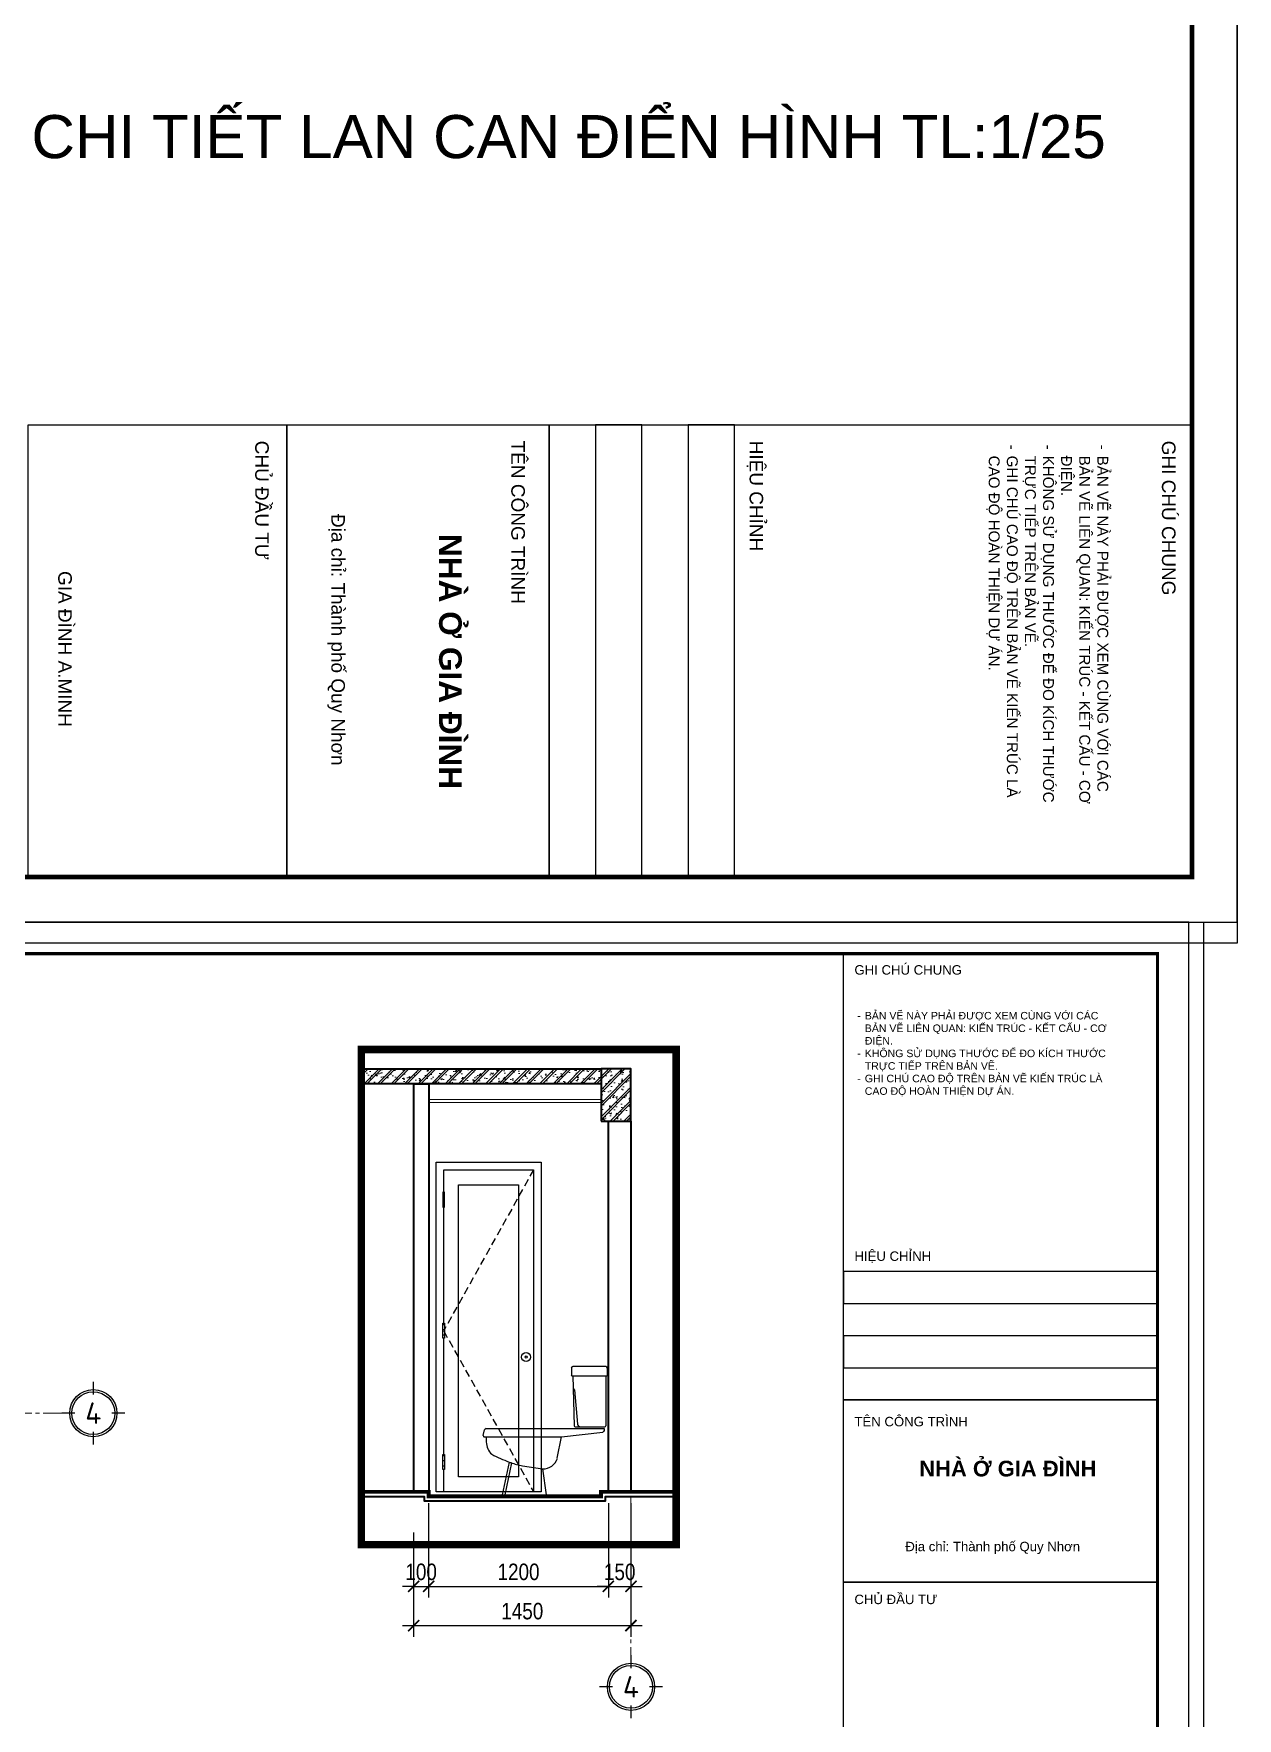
# Model space of a CAD drawing. Header units: inches. Extents: x 236662 to 497023, y -248575 to 81795.
# Drawn here: x 292343 to 300376, y -191630 to -180384 of the extents above; entities that cross this region are included whole.
import ezdxf
from ezdxf.enums import TextEntityAlignment as Align

# ---------------------------------------------------------------- set-up
doc = ezdxf.new("R2010")
doc.units = ezdxf.units.IN
doc.header["$LTSCALE"] = 10
doc.header["$MEASUREMENT"] = 0
for name, pattern in [('ACAD_ISO02W100', [15, 12, -3]), ('CENTER', [2, 1.25, -0.25, 0.25, -0.25]), ('HIDDEN', [0.375, 0.25, -0.125])]:
    doc.linetypes.add(name, pattern=pattern)
for name, color, linetype in [('01. HP_TEXT', 9, 'Continuous'), ('04. HP_CUA', 153, 'Continuous'), ('07. HP_KY HIEU', 43, 'Continuous'), ('08. HP_DIM', 118, 'Continuous'), ('10. HP_VAT DUNG 1', 144, 'Continuous'), ('TEXT', 2, 'Continuous')]:
    doc.layers.add(name, color=color, linetype=linetype)
for name, color, linetype, lineweight in [('02. HP_BE TONG', 1, 'Continuous', 35), ('03. HP_TUONG', 2, 'Continuous', 35), ('05. HP_TRUC', 251, 'CENTER', 5), ('06. HP_THAY 1', 134, 'Continuous', 15), ('06. HP_THAY 2', 147, 'Continuous', 13), ('09_HP_HATCH', 8, 'Continuous', 5)]:
    doc.layers.add(name, color=color, linetype=linetype, lineweight=lineweight)
doc.layers.add('Tpl_Bound', color=1, linetype='Continuous', plot=False)
doc.styles.add('ISOCP50', font='ISOCPEUR.TTF')
doc.styles.add('TA1', font='Arial.ttf')
doc.styles.add('TEXT (none)', font='Arial.ttf')
doc.styles.add('text2', font='VHELVCN.TTF')
doc.dimstyles.new('AL-100 (1-50)', dxfattribs={"dimscale": 0.5, "dimtxt": 220, "dimasz": 150, "dimexe": 150, "dimexo": 150, "dimgap": 80, "dimtad": 1, "dimdec": 0, "dimzin": 9, "dimtxsty": 'text2', "dimblk": 'ARCHTICK', "dimcen": 1, "dimdle": 150, "dimclrd": 256, "dimclre": 256, "dimclrt": 7, "dimadec": 0, "dimazin": 0, "dimtfac": 1, "dimtdec": 0, "dimtix": 1, "dimtmove": 2, "dimatfit": 3, "dimldrblk": 'ARCHTICK', "dimfxl": 1, "dimtolj": 1, "dimtzin": 0, "dimlwd": -1, "dimlwe": -1, "dimarcsym": 0})

# ---------------------------------------------------------------- blocks, each defined once
blk = doc.blocks.new('KHUNG TEN A-3')
at = {"layer": '01. HP_TEXT'}
for points in [[(365, 220.95), (365, 292), (415, 292), (415, 220.95)], [(365, 241.41), (365, 236.3), (415, 236.3), (415, 241.41)], [(365, 231.18), (365, 236.3), (415, 236.3), (415, 231.18)], [(365, 231.18), (365, 226.07), (415, 226.07), (415, 231.18)], [(365, 220.95), (365, 226.07), (415, 226.07), (415, 220.95)], [(365, 191.95), (365, 220.95), (415, 220.95), (415, 191.95)], [(365, 163.34), (365, 191.95), (415, 191.95), (415, 163.34)]]:
    blk.add_lwpolyline(points, close=True, dxfattribs=at)
at = {"layer": '02. HP_BE TONG', "color": 1, "const_width": 0.5}
blk.add_lwpolyline([(15, 5), (415, 5), (415, 292), (15, 292)], close=True, dxfattribs=at)
at = {"layer": '06. HP_THAY 1'}
blk.add_lwpolyline([(0, 297), (420, 297), (420, 0), (0, 0)], close=True, dxfattribs=at)
at = {"layer": 'Defpoints'}
blk.add_lwpolyline([(0, 0), (420, 0), (420, 297), (0, 297)], close=True, dxfattribs=at)
at = {"layer": '01. HP_TEXT', "color": 7, "style": 'TA1'}
for s, p in [('GHI CHÚ CHUNG', (366.75, 288.67)), ('HIỆU CHỈNH', (366.75, 243.09)), ('TÊN CÔNG TRÌNH', (366.75, 216.75)), ('CHỦ ĐẦU TƯ', (366.75, 188.44))]:
    blk.add_text(s, height=1.5, dxfattribs=at).set_placement(p)
at = {"layer": '01. HP_TEXT', "attachment_point": 1}
for s, width, gutter_width, heights, insert, char_height, style in [('\\pi-1.2,l2.4,t2.4,4.8;-^IBẢN VẼ NÀY PHẢI ĐƯỢC XEM CÙNG VỚI CÁC \\P\\pi0,t4.8;BẢN VẼ LIÊN QUAN: KIẾN TRÚC - KẾT CẤU - CƠ \\PĐIỆN.\\P\\pi-1.2,t2.4,4.8;-^IKHÔNG SỬ DỤNG THƯỚC ĐỂ ĐO KÍCH THƯỚC \\P\\pi0,t4.8;TRỰC TIẾP TRÊN BẢN VẼ.\\P\\pi-1.2,t2.4,4.8;-^IGHI CHÚ CAO ĐỘ TRÊN BẢN VẼ KIẾN TRÚC LÀ \\P\\pi0,t4.8;CAO ĐỘ HOÀN THIỆN DỰ ÁN.', 42.6333, 2.41, [32.36], (366, 282.73), 1.2, 'TEXT (none)'), ('\\pi10.25739;{\\fArial|b1|i0|c0|p34;NHÀ Ở GIA ĐÌNH}', 48.1904, 0.0339, [17.72], (366.81, 211.27), 2.5, 'TA1')]:
    blk.add_mtext_dynamic_manual_height_columns(s, width=width, gutter_width=gutter_width, heights=heights, dxfattribs=dict(at, insert=insert, char_height=char_height, style=style))
at = {"layer": '01. HP_TEXT', "color": 7, "char_height": 1.5, "attachment_point": 1, "style": 'TA1'}
for s, width, insert in [('\\A1;\\pxi-0.29899,l2,t4.70101,11.70101;Địa chỉ: Thành phố Quy Nhơn', 34.8513, (372.3, 198.36)), ('\\A1;\\pxi-1,l2,t4,11;GIA ĐÌNH A.MINH', 42.6333, (379.66, 168.17))]:
    blk.add_mtext_dynamic_manual_height_columns(s, width=width, gutter_width=2.41, heights=[62.37], dxfattribs=dict(at, insert=insert))
blk = doc.blocks.new('grid test1')
at = {"ltscale": 20}
for p, q in [((0, 440), (0, 260)), ((-260, 0), (-440, 0)), ((440, 0), (260, 0)), ((0, -260), (0, -440))]:
    blk.add_line(p, q, dxfattribs=at)
at = {"color": 251, "ltscale": 20, "true_color": 0x636466}
for radius in [330, 300]:
    blk.add_circle((0, 0), radius, dxfattribs=at)
at = {"layer": '01. HP_TEXT', "color": 2, "ltscale": 20, "true_color": 0xf1eb1f, "style": 'ISOCP50'}
blk.add_attdef('GRID', text='', height=300, dxfattribs=at).set_placement((-37, 0), align=Align.MIDDLE_CENTER)
blk = doc.blocks.new('_ArchTick')
at = {"color": 0, "linetype": 'ByBlock', "const_width": 0.15}
blk.add_lwpolyline([(-0.5, -0.5), (0.5, 0.5)], dxfattribs=at)
blk = doc.blocks.new('*D651')
at = {"layer": '08. HP_DIM', "transparency": 16777216}
for p, q in [((294879, -190389), (294879, -190824)), ((294979, -190389), (294979, -190824)), ((294879, -190749), (294804, -190749)), ((294879, -190749), (294979, -190749)), ((294979, -190749), (295054, -190749))]:
    blk.add_line(p, q, dxfattribs=at)
at = {"layer": 'Defpoints', "color": 0, "transparency": 16777216}
for p in [(294879, -190314), (294979, -190314), (294979, -190749)]:
    blk.add_point(p, dxfattribs=at)
at = {"layer": '08. HP_DIM', "transparency": 16777216, "xscale": 75, "yscale": 75, "zscale": 75}
blk.add_blockref('_ArchTick', (294879, -190749), dxfattribs=at)
at = {"layer": '08. HP_DIM', "transparency": 16777216, "xscale": 75, "yscale": 75, "zscale": 75, "rotation": 180}
blk.add_blockref('_ArchTick', (294979, -190749), dxfattribs=at)
at = {"layer": '08. HP_DIM', "color": 7, "transparency": 16777216, "insert": (294929, -190653), "char_height": 110, "attachment_point": 5, "style": 'text2'}
blk.add_mtext('\\A1;100', dxfattribs=at)
blk = doc.blocks.new('*D652')
at = {"layer": '08. HP_DIM', "transparency": 16777216}
for p, q in [((294979, -190193), (294979, -190824)), ((296179, -190193), (296179, -190824)), ((294904, -190749), (296254, -190749))]:
    blk.add_line(p, q, dxfattribs=at)
at = {"layer": 'Defpoints', "color": 0, "transparency": 16777216}
for p in [(294979, -190118), (296179, -190118), (296179, -190749)]:
    blk.add_point(p, dxfattribs=at)
at = {"layer": '08. HP_DIM', "transparency": 16777216, "xscale": 75, "yscale": 75, "zscale": 75, "rotation": 180}
blk.add_blockref('_ArchTick', (294979, -190749), dxfattribs=at)
at = {"layer": '08. HP_DIM', "transparency": 16777216, "xscale": 75, "yscale": 75, "zscale": 75}
blk.add_blockref('_ArchTick', (296179, -190749), dxfattribs=at)
at = {"layer": '08. HP_DIM', "color": 7, "transparency": 16777216, "insert": (295579, -190653), "char_height": 110, "attachment_point": 5, "style": 'text2'}
blk.add_mtext('\\A1;1200', dxfattribs=at)
blk = doc.blocks.new('*D653')
at = {"layer": '08. HP_DIM', "transparency": 16777216}
for p, q in [((296179, -190193), (296179, -190824)), ((296329, -190389), (296329, -190824)), ((296179, -190749), (296104, -190749)), ((296179, -190749), (296329, -190749)), ((296329, -190749), (296404, -190749))]:
    blk.add_line(p, q, dxfattribs=at)
at = {"layer": 'Defpoints', "color": 0, "transparency": 16777216}
for p in [(296179, -190118), (296329, -190314), (296329, -190749)]:
    blk.add_point(p, dxfattribs=at)
at = {"layer": '08. HP_DIM', "transparency": 16777216, "xscale": 75, "yscale": 75, "zscale": 75}
blk.add_blockref('_ArchTick', (296179, -190749), dxfattribs=at)
at = {"layer": '08. HP_DIM', "transparency": 16777216, "xscale": 75, "yscale": 75, "zscale": 75, "rotation": 180}
blk.add_blockref('_ArchTick', (296329, -190749), dxfattribs=at)
at = {"layer": '08. HP_DIM', "color": 7, "transparency": 16777216, "insert": (296254, -190653), "char_height": 110, "attachment_point": 5, "style": 'text2'}
blk.add_mtext('\\A1;150', dxfattribs=at)
blk = doc.blocks.new('*D654')
at = {"layer": '08. HP_DIM', "transparency": 16777216}
for p, q in [((296329, -190193), (296329, -191086)), ((294879, -190389), (294879, -191086)), ((294804, -191011), (296404, -191011))]:
    blk.add_line(p, q, dxfattribs=at)
at = {"layer": 'Defpoints', "color": 0, "transparency": 16777216}
for p in [(296329, -190118), (294879, -190314), (296329, -191011)]:
    blk.add_point(p, dxfattribs=at)
at = {"layer": '08. HP_DIM', "transparency": 16777216, "xscale": 75, "yscale": 75, "zscale": 75, "rotation": 180}
blk.add_blockref('_ArchTick', (294879, -191011), dxfattribs=at)
at = {"layer": '08. HP_DIM', "transparency": 16777216, "xscale": 75, "yscale": 75, "zscale": 75}
blk.add_blockref('_ArchTick', (296329, -191011), dxfattribs=at)
at = {"layer": '08. HP_DIM', "color": 7, "transparency": 16777216, "insert": (295604, -190915), "char_height": 110, "attachment_point": 5, "style": 'text2'}
blk.add_mtext('\\A1;1450', dxfattribs=at)
blk = doc.blocks.new('*U310')
at = {"ltscale": 20}
h = blk.add_hatch(dxfattribs=at)
h.set_pattern_fill('_USER', color=8, scale=34, angle=32.992, style=0, pattern_type=0)
h.set_pattern_definition([(180, (55, 2000), (2e-12, -34), [])])
h.paths.add_polyline_path([(55, 2000), (45, 2000), (45, 1900), (55, 1900)])
h = blk.add_hatch(dxfattribs=at)
h.set_pattern_fill('_USER', color=8, scale=34, angle=32.992, style=0, pattern_type=0)
h.set_pattern_definition([(180, (55, 1025), (4e-12, 34), [])])
h.paths.add_polyline_path([(55, 1025), (45, 1025), (45, 1125), (55, 1125)])
h = blk.add_hatch(dxfattribs=at)
h.set_pattern_fill('_USER', color=8, scale=34, angle=32.992, style=0, pattern_type=0)
h.set_pattern_definition([(180, (55, 150), (4e-12, 34), [])])
h.paths.add_polyline_path([(55, 150), (45, 150), (45, 250), (55, 250)])
for points in [[(50, 0), (0, 0), (0, 2200), (700, 2200), (700, 0), (650, 0)], [(50, 2000), (50, 2150), (650, 2150), (650, 0), (50, 0), (50, 150)], [(50, 1125), (50, 1900)], [(50, 250), (50, 1025)]]:
    blk.add_lwpolyline(points)
at = {"color": 8, "linetype": 'HIDDEN', "ltscale": 20}
blk.add_lwpolyline([(650, 2150), (50, 1075), (650, 0)], dxfattribs=at)
for points in [[(550, 100), (150, 100), (150, 2050), (550, 2050)], [(55, 2000), (45, 2000), (45, 1900), (55, 1900)], [(55, 1025), (45, 1025), (45, 1125), (55, 1125)], [(55, 150), (45, 150), (45, 250), (55, 250)]]:
    blk.add_lwpolyline(points, close=True)
for radius in [30, 7]:
    blk.add_circle((600, 900), radius)
blk = doc.blocks.new('ÂSDASD')
for p, q in [((-245, 774), (-13, 774)), ((-240, 774), (-230, 441)), ((-228, 681), (-209, 452)), ((-19, 774), (-19, 441)), ((-837, 376), (-828, 413)), ((-830, 368), (-314, 368)), ((-817, 368), (-817, 333)), ((-343, 224), (-314, 368)), ((-314, 367), (-39, 398)), ((-664, 199), (-712, -19)), ((-648, 193), (-694, -19)), ((-575, 173), (-441, 154)), ((-441, 154), (-418, -19)), ((-712, -19), (-418, -19))]:
    blk.add_line(p, q)
for points in [[(-249, 825), (-249, 779)], [(-20, 837), (-238, 837)], [(-8, 779), (-8, 825)], [(-224, 434), (-26, 434)]]:
    blk.add_lwpolyline(points)
blk.add_lwpolyline([(-819, 423), (-30, 423, -0.280981), (-39, 398)], format="xyb")
for centre, radius, start, end in [((-238, 825), 11.9, 91.1944, 180.6866), ((-20, 825), 11.9, 359.3135, 88.8057), ((-243, 781), 6.82, 200.5859, 254.291), ((-237, 677), 10.1, 20.5225, 94.3404), ((-14, 781), 6.82, 285.7091, 339.4142), ((-188, 456), 21.5, 190.9029, 272.8832), ((-830, 374), 6.84, 168.0893, 277.1766), ((-811, 407), 18.1, 114.2352, 159.3064), ((-223, 442), 7.35, 185.7296, 266.3454), ((-27, 442), 7.35, 273.6547, 353.6909), ((-703, 335), 114, 180.8762, 227.7429), ((-294, 1175), 1044, 242.2888, 249.2023), ((-294, 1175), 1044, 249.2339, 249.846), ((-483, 660), 495, 249.8272, 259.3799), ((-440, 256), 103, 269.5515, 341.6367)]:
    blk.add_arc(centre, radius, start, end)

msp = doc.modelspace()

# ---------------------------------------------------------------- hatches: boundary and pattern name
at = {"layer": '09_HP_HATCH'}
h = msp.add_hatch(dxfattribs=at)
h.set_pattern_fill('CHAU-01', color=256, scale=15, pattern_type=2)
h.set_pattern_definition([(50, (-13085.14, 2976.76), (107.589027, -9.41282), [11.25, -123.75]), (355, (-13085.14, 2976.76), (-20.8127, 112.82882), [9, -99]), (100.4514, (-13076.17, 2975.98), (86.776407, 103.41593), [9.56103, -105.171317]), (46.1842, (-13085.14, 3006.76), (160.086157, -24.82785), [16.875, -185.625]), (96.6356, (-13071.8, 3004.69), (140.199406, 146.11768), [14.34154, -157.75695]), (351.1842, (-13085.14, 3006.76), (140.19929, 146.11779), [13.5, -148.5]), (21, (-13070.14, 2999.26), (89.536058, -60.392834), [11.25, -123.75]), (326, (-13070.14, 2999.26), (36.4973, 108.772507), [9, -99]), (71.4514, (-13062.68, 2994.23), (126.033394, 48.379575), [9.56103, -105.171317]), (37.5, (-13085.137, 2976.76), (1.8239783, 49.934078), [0, -97.8, 0, -100.5, 0, -99.375]), (7.5, (-13085.137, 2976.76), (39.460431, 59.161757), [0, -57.3, 0, -95.55, 0, -37.875]), (327.5, (-13118.587, 2976.76), (80.0733654, -3.3832308), [0, -37.5, 0, -117, 0, -155.25]), (317.5, (-13133.59, 2976.76), (87.477925, 15.015747), [0, -48.75, 0, -77.7, 0, -110.25]), (45, (-13085.14, 2976.76), (-45.078057, 45.078057), []), (45, (-13085.14, 2995.135), (-45.078057, 45.078057), [])])
h.paths.add_polyline_path([(294529.4, -187294.2), (296129.4, -187294.2), (296129.4, -187394.2), (294529.4, -187394.2)])
h.paths.add_polyline_path([(296129.4, -187644.2), (296329.4, -187644.2), (296329.4, -187294.2), (296129.4, -187294.2)])

# ---------------------------------------------------------------- linework, layer by layer
at = {"layer": '02. HP_BE TONG'}
for points in [[(294529.4, -187294.2), (296129.4, -187294.2), (296129.4, -187394.2), (294529.4, -187394.2)], [(296129.4, -187644.2), (296329.4, -187644.2), (296329.4, -187294.2), (296129.4, -187294.2)]]:
    msp.add_lwpolyline(points, close=True, dxfattribs=at)
at = {"layer": '02. HP_BE TONG', "const_width": 25}
msp.add_lwpolyline([(294529.4, -190118.2), (294979.4, -190118.2), (294979.4, -190148.2), (296129.4, -190148.2), (296129.4, -190118.2), (296630.8, -190118.2)], dxfattribs=at)
at = {"layer": '02. HP_BE TONG'}
msp.add_lwpolyline([(294529.4, -190148.2), (294949.4, -190148.2), (294949.4, -190178.2), (296159.4, -190178.2), (296159.4, -190148.2), (296630.8, -190148.2)], dxfattribs=at)
at = {"layer": '03. HP_TUONG'}
for points in [[(294879.4, -187394.2), (294979.4, -187394.2), (294979.4, -190118.2), (294879.4, -190118.2)], [(296179.4, -187644.2), (296329.4, -187644.2), (296329.4, -190118.2), (296179.4, -190118.2)]]:
    msp.add_lwpolyline(points, close=True, dxfattribs=at)
at = {"layer": '05. HP_TRUC', "ltscale": 10}
for p, q in [((296329.4, -187554.2), (296329.4, -191209.4)), ((292531.1, -189592.9), (289014.8, -189592.9))]:
    msp.add_line(p, q, dxfattribs=at)
at = {"layer": '06. HP_THAY 2'}
msp.add_lwpolyline([(294979.4, -187518.2), (296129.4, -187518.2), (296129.4, -187498.2), (294979.4, -187498.2)], close=True, dxfattribs=at)
at = {"layer": '07. HP_KY HIEU', "linetype": 'ACAD_ISO02W100', "ltscale": 5, "const_width": 50}
msp.add_lwpolyline([(294529.4, -187165.7), (296630.8, -187165.7), (296630.8, -190470.9), (294529.4, -190470.9)], close=True, dxfattribs=at)
at = {"layer": 'Tpl_Bound', "color": 1}
for points in [[(282444.6, -186454.4), (282444.6, -160959.6), (300375.7, -160959.6), (300375.7, -186454.4)], [(282444.5, -198768), (282444.5, -186316.1), (300149.2, -186316.1), (300149.2, -198768)]]:
    msp.add_lwpolyline(points, close=True, dxfattribs=at)

# ---------------------------------------------------------------- block references
at = {"color": 1, "extrusion": (-2.60012e-09, -0.006863, 0.999976), "xscale": 60.37411910564994, "yscale": 60.37411910564994, "zscale": 60.37411910564994, "rotation": 269.9999565870517}
msp.add_blockref('KHUNG TEN A-3', (282444.6, -160956.9, 949.9), dxfattribs=at)
at = {"color": 1, "xscale": 41.92548438755171, "yscale": 41.92548438755171, "zscale": 41.92548438755171}
msp.add_blockref('KHUNG TEN A-3', (282444.5, -198768, -318.6), dxfattribs=at)
at = {"layer": '04. HP_CUA'}
msp.add_blockref('*U310', (295029.4, -190118.2), dxfattribs=at)
at = {"layer": '07. HP_KY HIEU', "ltscale": 20}
ref = msp.add_blockref('grid test1', (292741.3, -189592.9), dxfattribs=dict(at, xscale=0.477750000078231, yscale=0.477750000078231, zscale=0.477750000078231))
ref.add_attrib('GRID', '4', dxfattribs={"layer": 'TEXT', "ltscale": 20, "height": 143.3, "style": 'ISOCP50'}).set_placement((292741.3, -189592.9), align=Align.MIDDLE_CENTER)
ref = msp.add_blockref('grid test1', (296329.4, -191419.6), dxfattribs=dict(at, xscale=0.477750000078231, yscale=0.477750000078231, zscale=0.477750000078231))
ref.add_attrib('GRID', '4', dxfattribs={"layer": 'TEXT', "ltscale": 20, "height": 143.3, "style": 'ISOCP50'}).set_placement((296329.4, -191419.6), align=Align.MIDDLE_CENTER)
at = {"layer": '10. HP_VAT DUNG 1'}
msp.add_blockref('ÂSDASD', (296180.7, -190118.2), dxfattribs=at)

# ---------------------------------------------------------------- texts
at = {"layer": '01. HP_TEXT', "style": 'TEXT (none)'}
msp.add_text('CHI TIẾT LAN CAN ĐIỂN HÌNH TL:1/25', height=287.776, dxfattribs=at).set_placement((292328.4, -181215.3, -206.3))

# ---------------------------------------------------------------- dimensions: what is measured, and where the dimension line sits
at = {"layer": '08. HP_DIM'}
for base, p1, p2, picture, middle in [((296329.4, -191011.1), (294879.4, -190314.3), (296329.4, -190118.2), '*D654', (295604.4, -190915)), ((296179.4, -190749.2), (294979.4, -190118.2), (296179.4, -190118.2), '*D652', (295579.4, -190653.1)), ((296329.4, -190749.2), (296179.4, -190118.2), (296329.4, -190314.3), '*D653', (296254.4, -190653.1)), ((294979.4, -190749.2), (294879.4, -190314.3), (294979.4, -190314.3), '*D651', (294929.4, -190653.1))]:
    dim = msp.add_linear_dim(base=base, p1=p1, p2=p2, dimstyle='AL-100 (1-50)', dxfattribs=at)
    dim.commit()
    dim.dimension.update_dxf_attribs({"geometry": picture, "text_midpoint": middle})

doc.saveas('drawing.dxf')
